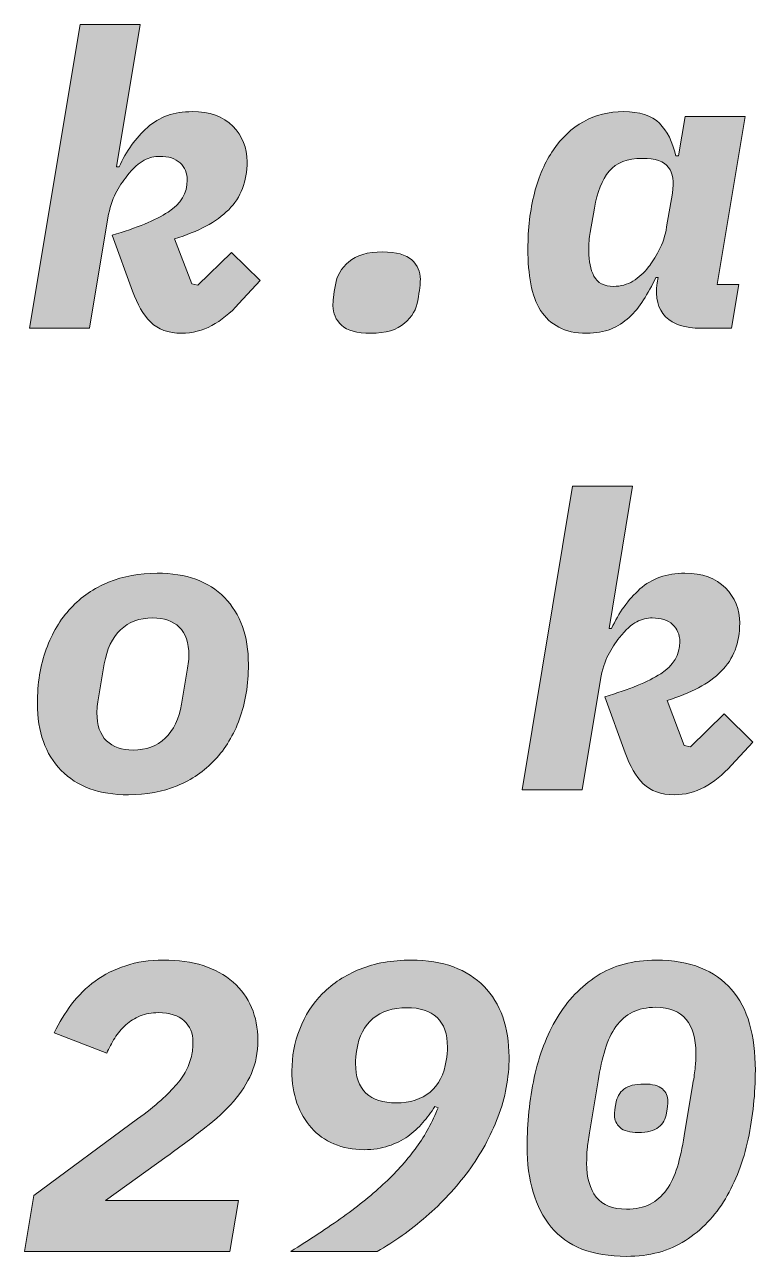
# Model space of a CAD drawing. Header units: millimetres. Extents: x 321 to 468, y -292 to -120.
# Drawn here: x 336.01 to 341.03, y -128.44 to -119.97 of the extents above; entities that cross this region are included whole.
import ezdxf

# ---------------------------------------------------------------- set-up
doc = ezdxf.new("R2010")
doc.units = ezdxf.units.MM
doc.header["$MEASUREMENT"] = 0
doc.layers.add('Layer 1', color=7, linetype='Continuous', lineweight=0)

msp = doc.modelspace()

# ---------------------------------------------------------------- hatches: boundary and pattern name
at = {"layer": 'Layer 1'}
h = msp.add_hatch(color=1, dxfattribs=at)
h.dxf.hatch_style = 2
edge = h.paths.add_edge_path()
edge.add_spline(control_points=[(336.3889, -119.9726), (336.3889, -119.9726), (336.801, -119.9726), (336.801, -119.9726), (336.801, -119.9726), (336.6401, -120.9518), (336.6401, -120.9518), (336.6401, -120.9518), (336.657, -120.9518), (336.657, -120.9518), (336.7059, -120.8428), (336.771, -120.752), (336.852, -120.6795), (336.9326, -120.6072), (337.0352, -120.5708), (337.1596, -120.5708), (337.2799, -120.5708), (337.3729, -120.6042), (337.439, -120.6711), (337.5048, -120.7379), (337.5375, -120.8192), (337.5375, -120.9152), (337.5375, -121.0507), (337.4952, -121.1608), (337.4108, -121.2454), (337.326, -121.3301), (337.202, -121.3968), (337.038, -121.4457), (337.038, -121.4457), (337.1565, -121.7563), (337.1565, -121.7563), (337.1565, -121.7563), (337.1989, -121.7647), (337.1989, -121.7647), (337.1989, -121.7647), (337.4304, -121.5389), (337.4304, -121.5389), (337.4304, -121.5389), (337.6282, -121.7335), (337.6282, -121.7335), (337.6282, -121.7335), (337.4814, -121.8917), (337.4814, -121.8917), (337.4211, -121.9575), (337.3587, -122.0079), (337.295, -122.0427), (337.2309, -122.0774), (337.1613, -122.0949), (337.0862, -122.0949), (336.996, -122.0949), (336.9254, -122.0694), (336.8744, -122.0186), (336.8237, -121.9678), (336.7824, -121.8974), (336.7503, -121.8069), (336.7503, -121.8069), (336.6091, -121.4204), (336.6091, -121.4204), (336.7786, -121.3715), (336.9067, -121.3187), (336.9943, -121.2622), (337.0818, -121.2059), (337.1255, -121.1325), (337.1255, -121.0421), (337.1255, -120.9932), (337.109, -120.9537), (337.0762, -120.9236), (337.0432, -120.8936), (336.9967, -120.8785), (336.9364, -120.8785), (336.9009, -120.8785), (336.8651, -120.8874), (336.8292, -120.9053), (336.7934, -120.9233), (336.7541, -120.9594), (336.7107, -121.014), (336.6825, -121.0497), (336.6566, -121.0896), (336.6332, -121.1339), (336.6094, -121.1782), (336.5922, -121.234), (336.5808, -121.3019), (336.5808, -121.3019), (336.4541, -122.061), (336.4541, -122.061), (336.4541, -122.061), (336.042, -122.061), (336.042, -122.061), (336.042, -122.061), (336.3889, -119.9726), (336.3889, -119.9726)], knot_values=[0, 0, 0, 0, 1, 1, 1, 2, 2, 2, 3, 3, 3, 4, 4, 4, 5, 5, 5, 6, 6, 6, 7, 7, 7, 8, 8, 8, 9, 9, 9, 10, 10, 10, 11, 11, 11, 12, 12, 12, 13, 13, 13, 14, 14, 14, 15, 15, 15, 16, 16, 16, 17, 17, 17, 18, 18, 18, 19, 19, 19, 20, 20, 20, 21, 21, 21, 22, 22, 22, 23, 23, 23, 24, 24, 24, 25, 25, 25, 26, 26, 26, 27, 27, 27, 28, 28, 28, 29, 29, 29, 30, 30, 30, 30], degree=3, periodic=0)
h = msp.add_hatch(color=1, dxfattribs=at)
h.dxf.hatch_style = 2
edge = h.paths.add_edge_path()
edge.add_spline(control_points=[(340.0576, -121.7732), (340.1066, -121.7732), (340.151, -121.7609), (340.1903, -121.7366), (340.2299, -121.7124), (340.2657, -121.6796), (340.2978, -121.6386), (340.3184, -121.6123), (340.3419, -121.5749), (340.3684, -121.5263), (340.3946, -121.4777), (340.4125, -121.4235), (340.4218, -121.3637), (340.4218, -121.3637), (340.4614, -121.131), (340.4614, -121.131), (340.4745, -121.0543), (340.4655, -120.9954), (340.4345, -120.9543), (340.4035, -120.9133), (340.3439, -120.8926), (340.2554, -120.8926), (340.1517, -120.8926), (340.0755, -120.922), (340.0266, -120.981), (339.9777, -121.0399), (339.9439, -121.1244), (339.925, -121.2347), (339.925, -121.2347), (339.8967, -121.403), (339.8967, -121.403), (339.893, -121.4199), (339.8902, -121.439), (339.8885, -121.4605), (339.8864, -121.482), (339.8857, -121.5058), (339.8857, -121.532), (339.8857, -121.5992), (339.8978, -121.6562), (339.9222, -121.703), (339.9467, -121.7497), (339.9918, -121.7732), (340.0576, -121.7732)], knot_values=[0, 0, 0, 0, 1, 1, 1, 2, 2, 2, 3, 3, 3, 4, 4, 4, 5, 5, 5, 6, 6, 6, 7, 7, 7, 8, 8, 8, 9, 9, 9, 10, 10, 10, 11, 11, 11, 12, 12, 12, 13, 13, 13, 14, 14, 14, 14], degree=3, periodic=0)
edge = h.paths.add_edge_path()
edge.add_spline(control_points=[(339.8716, -122.0949), (339.7944, -122.0949), (339.7303, -122.0811), (339.6797, -122.0539), (339.6287, -122.0267), (339.5874, -121.9881), (339.5553, -121.9382), (339.5233, -121.8884), (339.5009, -121.8278), (339.4878, -121.7563), (339.4744, -121.6848), (339.4678, -121.6047), (339.4678, -121.5163), (339.4678, -121.3752), (339.483, -121.2467), (339.513, -121.131), (339.5433, -121.0154), (339.5863, -120.9162), (339.6428, -120.8333), (339.6993, -120.7505), (339.7686, -120.6861), (339.8502, -120.6401), (339.9322, -120.5939), (340.0239, -120.5708), (340.1255, -120.5708), (340.2364, -120.5708), (340.3188, -120.5977), (340.3725, -120.6511), (340.4259, -120.7047), (340.4631, -120.7792), (340.4838, -120.875), (340.4838, -120.875), (340.5038, -120.875), (340.5038, -120.875), (340.5038, -120.875), (340.5489, -120.6048), (340.5489, -120.6048), (340.5489, -120.6048), (340.9609, -120.6048), (340.9609, -120.6048), (340.9609, -120.6048), (340.769, -121.759), (340.769, -121.759), (340.769, -121.759), (340.9186, -121.759), (340.9186, -121.759), (340.9186, -121.759), (340.8679, -122.061), (340.8679, -122.061), (340.8679, -122.061), (340.656, -122.061), (340.656, -122.061), (340.5489, -122.061), (340.4683, -122.0345), (340.4149, -121.9814), (340.3611, -121.9284), (340.3419, -121.8507), (340.357, -121.7484), (340.357, -121.7484), (340.3625, -121.7115), (340.3625, -121.7115), (340.3625, -121.7115), (340.3484, -121.7115), (340.3484, -121.7115), (340.3201, -121.7682), (340.2916, -121.8198), (340.2623, -121.8662), (340.2333, -121.9127), (340.2003, -121.9528), (340.1637, -121.9869), (340.1269, -122.021), (340.0852, -122.0476), (340.038, -122.0665), (339.9911, -122.0855), (339.9353, -122.0949), (339.8716, -122.0949)], knot_values=[0, 0, 0, 0, 1, 1, 1, 2, 2, 2, 3, 3, 3, 4, 4, 4, 5, 5, 5, 6, 6, 6, 7, 7, 7, 8, 8, 8, 9, 9, 9, 10, 10, 10, 11, 11, 11, 12, 12, 12, 13, 13, 13, 14, 14, 14, 15, 15, 15, 16, 16, 16, 17, 17, 17, 18, 18, 18, 19, 19, 19, 20, 20, 20, 21, 21, 21, 22, 22, 22, 23, 23, 23, 24, 24, 24, 25, 25, 25, 25], degree=3, periodic=0)
h = msp.add_hatch(color=1, dxfattribs=at)
h.dxf.hatch_style = 2
edge = h.paths.add_edge_path()
edge.add_spline(control_points=[(338.3871, -122.0949), (338.2931, -122.0949), (338.2262, -122.0765), (338.1866, -122.0398), (338.1473, -122.0031), (338.1273, -121.9585), (338.1273, -121.9058), (338.1273, -121.8775), (338.1332, -121.8297), (338.1442, -121.7618), (338.1539, -121.7017), (338.1842, -121.649), (338.2362, -121.6038), (338.2879, -121.5587), (338.3654, -121.5361), (338.4691, -121.5361), (338.5631, -121.5361), (338.6296, -121.5544), (338.6693, -121.5911), (338.7089, -121.6278), (338.7285, -121.6726), (338.7285, -121.7251), (338.7285, -121.7533), (338.723, -121.8014), (338.7116, -121.8691), (338.7023, -121.9294), (338.6717, -121.9819), (338.62, -122.0271), (338.5683, -122.0724), (338.4905, -122.0949), (338.3871, -122.0949)], knot_values=[0, 0, 0, 0, 1, 1, 1, 2, 2, 2, 3, 3, 3, 4, 4, 4, 5, 5, 5, 6, 6, 6, 7, 7, 7, 8, 8, 8, 9, 9, 9, 10, 10, 10, 10], degree=3, periodic=0)
h = msp.add_hatch(color=1, dxfattribs=at)
h.dxf.hatch_style = 2
edge = h.paths.add_edge_path()
edge.add_spline(control_points=[(339.7755, -123.1476), (339.7755, -123.1476), (340.1875, -123.1476), (340.1875, -123.1476), (340.1875, -123.1476), (340.0266, -124.1268), (340.0266, -124.1268), (340.0266, -124.1268), (340.0435, -124.1268), (340.0435, -124.1268), (340.0924, -124.0178), (340.1575, -123.927), (340.2385, -123.8545), (340.3191, -123.7822), (340.4218, -123.7458), (340.5461, -123.7458), (340.6664, -123.7458), (340.7594, -123.7792), (340.8255, -123.8461), (340.8913, -123.9129), (340.9241, -123.9942), (340.9241, -124.0902), (340.9241, -124.2257), (340.8817, -124.3358), (340.7973, -124.4204), (340.7125, -124.5051), (340.5885, -124.5718), (340.4245, -124.6207), (340.4245, -124.6207), (340.543, -124.9313), (340.543, -124.9313), (340.543, -124.9313), (340.5854, -124.9397), (340.5854, -124.9397), (340.5854, -124.9397), (340.8169, -124.7139), (340.8169, -124.7139), (340.8169, -124.7139), (341.0147, -124.9085), (341.0147, -124.9085), (341.0147, -124.9085), (340.8679, -125.0667), (340.8679, -125.0667), (340.8076, -125.1325), (340.7453, -125.1829), (340.6815, -125.2177), (340.6175, -125.2524), (340.5479, -125.2699), (340.4728, -125.2699), (340.3825, -125.2699), (340.3119, -125.2444), (340.2609, -125.1936), (340.2102, -125.1428), (340.1689, -125.0724), (340.1369, -124.9819), (340.1369, -124.9819), (339.9956, -124.5954), (339.9956, -124.5954), (340.1651, -124.5465), (340.2933, -124.4937), (340.3808, -124.4372), (340.4683, -124.3809), (340.512, -124.3075), (340.512, -124.2171), (340.512, -124.1682), (340.4955, -124.1287), (340.4628, -124.0986), (340.4297, -124.0686), (340.3832, -124.0535), (340.3229, -124.0535), (340.2874, -124.0535), (340.2516, -124.0624), (340.2158, -124.0803), (340.1799, -124.0983), (340.1407, -124.1344), (340.0972, -124.189), (340.069, -124.2247), (340.0432, -124.2646), (340.0197, -124.3089), (339.996, -124.3532), (339.9787, -124.409), (339.9674, -124.4769), (339.9674, -124.4769), (339.8406, -125.236), (339.8406, -125.236), (339.8406, -125.236), (339.4286, -125.236), (339.4286, -125.236), (339.4286, -125.236), (339.7755, -123.1476), (339.7755, -123.1476)], knot_values=[0, 0, 0, 0, 1, 1, 1, 2, 2, 2, 3, 3, 3, 4, 4, 4, 5, 5, 5, 6, 6, 6, 7, 7, 7, 8, 8, 8, 9, 9, 9, 10, 10, 10, 11, 11, 11, 12, 12, 12, 13, 13, 13, 14, 14, 14, 15, 15, 15, 16, 16, 16, 17, 17, 17, 18, 18, 18, 19, 19, 19, 20, 20, 20, 21, 21, 21, 22, 22, 22, 23, 23, 23, 24, 24, 24, 25, 25, 25, 26, 26, 26, 27, 27, 27, 28, 28, 28, 29, 29, 29, 30, 30, 30, 30], degree=3, periodic=0)
h = msp.add_hatch(color=1, dxfattribs=at)
h.dxf.hatch_style = 2
edge = h.paths.add_edge_path()
edge.add_spline(control_points=[(336.7531, -124.9623), (336.8434, -124.9623), (336.9171, -124.9351), (336.9746, -124.8805), (337.0321, -124.8259), (337.069, -124.7478), (337.0862, -124.6462), (337.0862, -124.6462), (337.1228, -124.4261), (337.1228, -124.4261), (337.1265, -124.409), (337.13, -124.3899), (337.1327, -124.3682), (337.1355, -124.3465), (337.1369, -124.3272), (337.1369, -124.3103), (337.1369, -124.2238), (337.1148, -124.1594), (337.0707, -124.117), (337.0263, -124.0747), (336.9657, -124.0535), (336.8885, -124.0535), (336.7982, -124.0535), (336.7245, -124.0809), (336.667, -124.1353), (336.6094, -124.1899), (336.5726, -124.2679), (336.5557, -124.3696), (336.5557, -124.3696), (336.5188, -124.5897), (336.5188, -124.5897), (336.515, -124.6066), (336.5119, -124.6259), (336.5088, -124.6476), (336.5061, -124.6693), (336.5047, -124.6886), (336.5047, -124.7054), (336.5047, -124.7919), (336.5268, -124.8563), (336.5712, -124.8987), (336.6153, -124.9411), (336.6759, -124.9623), (336.7531, -124.9623)], knot_values=[0, 0, 0, 0, 1, 1, 1, 2, 2, 2, 3, 3, 3, 4, 4, 4, 5, 5, 5, 6, 6, 6, 7, 7, 7, 8, 8, 8, 9, 9, 9, 10, 10, 10, 11, 11, 11, 12, 12, 12, 13, 13, 13, 14, 14, 14, 14], degree=3, periodic=0)
edge = h.paths.add_edge_path()
edge.add_spline(control_points=[(336.7221, -125.2699), (336.5226, -125.2699), (336.3683, -125.2139), (336.2591, -125.102), (336.1502, -124.99), (336.0954, -124.8371), (336.0954, -124.6433), (336.0954, -124.5041), (336.1158, -124.379), (336.1561, -124.2679), (336.1967, -124.157), (336.2532, -124.0629), (336.3256, -123.9858), (336.3979, -123.9086), (336.4844, -123.8493), (336.5853, -123.808), (336.6859, -123.7667), (336.7972, -123.7458), (336.9195, -123.7458), (337.119, -123.7458), (337.2733, -123.8018), (337.3825, -123.9138), (337.4914, -124.0257), (337.5462, -124.1787), (337.5462, -124.3723), (337.5462, -124.5117), (337.5258, -124.6367), (337.4855, -124.7478), (337.4449, -124.8588), (337.3884, -124.9528), (337.316, -125.03), (337.2437, -125.1071), (337.1572, -125.1664), (337.0566, -125.2077), (336.9557, -125.2491), (336.8444, -125.2699), (336.7221, -125.2699)], knot_values=[0, 0, 0, 0, 1, 1, 1, 2, 2, 2, 3, 3, 3, 4, 4, 4, 5, 5, 5, 6, 6, 6, 7, 7, 7, 8, 8, 8, 9, 9, 9, 10, 10, 10, 11, 11, 11, 12, 12, 12, 12], degree=3, periodic=0)
h = msp.add_hatch(color=1, dxfattribs=at)
h.dxf.hatch_style = 2
edge = h.paths.add_edge_path()
edge.add_spline(control_points=[(337.419, -128.411), (337.419, -128.411), (336.0079, -128.411), (336.0079, -128.411), (336.0079, -128.411), (336.0703, -128.0272), (336.0703, -128.0272), (336.0703, -128.0272), (336.7841, -127.4994), (336.7841, -127.4994), (336.8461, -127.4543), (336.8995, -127.4119), (336.9436, -127.3725), (336.9877, -127.3329), (337.0249, -127.2953), (337.0552, -127.2595), (337.0852, -127.2238), (337.1086, -127.188), (337.1255, -127.1523), (337.1424, -127.1165), (337.1538, -127.0798), (337.1596, -127.0423), (337.1613, -127.0328), (337.1627, -127.0221), (337.1638, -127.0097), (337.1648, -126.9975), (337.1651, -126.9839), (337.1651, -126.9689), (337.1651, -126.9105), (337.1448, -126.8626), (337.1045, -126.8249), (337.0638, -126.7873), (337.0053, -126.7685), (336.9281, -126.7685), (336.8809, -126.7685), (336.8392, -126.776), (336.8024, -126.7911), (336.7658, -126.8061), (336.7328, -126.8268), (336.7038, -126.8531), (336.6745, -126.8795), (336.6491, -126.9096), (336.6273, -126.9434), (336.606, -126.9773), (336.5874, -127.0121), (336.5726, -127.0479), (336.5726, -127.0479), (336.2112, -126.9067), (336.2112, -126.9067), (336.2449, -126.8371), (336.2849, -126.7718), (336.3311, -126.7107), (336.3772, -126.6495), (336.4313, -126.5963), (336.4933, -126.5512), (336.5557, -126.506), (336.6253, -126.4707), (336.7025, -126.4454), (336.7793, -126.4199), (336.8661, -126.4072), (336.9619, -126.4072), (337.1669, -126.4072), (337.3264, -126.4576), (337.4404, -126.5582), (337.5541, -126.6588), (337.6109, -126.792), (337.6109, -126.9575), (337.6109, -127.0423), (337.5965, -127.1184), (337.5672, -127.1861), (337.5382, -127.254), (337.4969, -127.3184), (337.4431, -127.3795), (337.3894, -127.4407), (337.3239, -127.5013), (337.2471, -127.5614), (337.17, -127.6217), (337.0831, -127.6867), (336.9874, -127.7563), (336.9874, -127.7563), (336.564, -128.061), (336.564, -128.061), (336.564, -128.061), (337.4783, -128.061), (337.4783, -128.061), (337.4783, -128.061), (337.419, -128.411), (337.419, -128.411)], knot_values=[0, 0, 0, 0, 1, 1, 1, 2, 2, 2, 3, 3, 3, 4, 4, 4, 5, 5, 5, 6, 6, 6, 7, 7, 7, 8, 8, 8, 9, 9, 9, 10, 10, 10, 11, 11, 11, 12, 12, 12, 13, 13, 13, 14, 14, 14, 15, 15, 15, 16, 16, 16, 17, 17, 17, 18, 18, 18, 19, 19, 19, 20, 20, 20, 21, 21, 21, 22, 22, 22, 23, 23, 23, 24, 24, 24, 25, 25, 25, 26, 26, 26, 27, 27, 27, 28, 28, 28, 29, 29, 29, 29], degree=3, periodic=0)
h = msp.add_hatch(color=1, dxfattribs=at)
h.dxf.hatch_style = 2
edge = h.paths.add_edge_path()
edge.add_spline(control_points=[(338.5621, -127.3894), (338.6579, -127.3894), (338.7357, -127.3644), (338.795, -127.3146), (338.8543, -127.2648), (338.8915, -127.1928), (338.9063, -127.0986), (338.9121, -127.0648), (338.9149, -127.0338), (338.9149, -127.0056), (338.9149, -126.9151), (338.8908, -126.8474), (338.8429, -126.8023), (338.795, -126.7572), (338.7258, -126.7346), (338.6355, -126.7346), (338.5394, -126.7346), (338.4619, -126.7596), (338.4026, -126.8094), (338.3434, -126.8593), (338.3061, -126.9312), (338.291, -127.0252), (338.2855, -127.0591), (338.2827, -127.0901), (338.2827, -127.1184), (338.2827, -127.2087), (338.3065, -127.2765), (338.3547, -127.3217), (338.4026, -127.3668), (338.4719, -127.3894), (338.5621, -127.3894)], knot_values=[0, 0, 0, 0, 1, 1, 1, 2, 2, 2, 3, 3, 3, 4, 4, 4, 5, 5, 5, 6, 6, 6, 7, 7, 7, 8, 8, 8, 9, 9, 9, 10, 10, 10, 10], degree=3, periodic=0)
edge = h.paths.add_edge_path()
edge.add_spline(control_points=[(339.3383, -127.0733), (339.3383, -127.2162), (339.3128, -127.354), (339.2618, -127.4867), (339.2112, -127.6193), (339.1433, -127.7432), (339.0589, -127.8579), (338.9741, -127.9726), (338.8773, -128.077), (338.7681, -128.171), (338.6589, -128.2653), (338.547, -128.3452), (338.4322, -128.411), (338.4322, -128.411), (337.8369, -128.411), (337.8369, -128.411), (337.9685, -128.33), (338.0888, -128.2506), (338.198, -128.1726), (338.3072, -128.0944), (338.4036, -128.0158), (338.4874, -127.9368), (338.5711, -127.8579), (338.6431, -127.7764), (338.703, -127.6927), (338.7633, -127.609), (338.8122, -127.5192), (338.8498, -127.4233), (338.8498, -127.4233), (338.8274, -127.4147), (338.8274, -127.4147), (338.8029, -127.4524), (338.7757, -127.4891), (338.7454, -127.5247), (338.7154, -127.5606), (338.681, -127.5921), (338.6424, -127.6193), (338.6038, -127.6467), (338.5597, -127.6687), (338.5097, -127.6856), (338.4601, -127.7027), (338.404, -127.7111), (338.342, -127.7111), (338.2648, -127.7111), (338.1956, -127.6979), (338.1346, -127.6715), (338.0733, -127.6453), (338.0216, -127.6086), (337.9792, -127.5614), (337.9368, -127.5146), (337.9041, -127.4576), (337.8803, -127.3907), (337.8569, -127.3241), (337.8452, -127.2502), (337.8452, -127.1692), (337.8452, -127.0695), (337.8631, -126.9735), (337.8989, -126.8814), (337.9344, -126.7892), (337.9871, -126.7077), (338.0567, -126.6373), (338.1263, -126.5667), (338.2121, -126.5107), (338.3137, -126.4693), (338.4154, -126.428), (338.5328, -126.4072), (338.6665, -126.4072), (338.7757, -126.4072), (338.8722, -126.4227), (338.9559, -126.4538), (339.0396, -126.4848), (339.1095, -126.5296), (339.166, -126.5878), (339.2225, -126.6462), (339.2653, -126.7162), (339.2945, -126.7982), (339.3235, -126.88), (339.3383, -126.9716), (339.3383, -127.0733)], knot_values=[0, 0, 0, 0, 1, 1, 1, 2, 2, 2, 3, 3, 3, 4, 4, 4, 5, 5, 5, 6, 6, 6, 7, 7, 7, 8, 8, 8, 9, 9, 9, 10, 10, 10, 11, 11, 11, 12, 12, 12, 13, 13, 13, 14, 14, 14, 15, 15, 15, 16, 16, 16, 17, 17, 17, 18, 18, 18, 19, 19, 19, 20, 20, 20, 21, 21, 21, 22, 22, 22, 23, 23, 23, 24, 24, 24, 25, 25, 25, 26, 26, 26, 26], degree=3, periodic=0)
h = msp.add_hatch(color=1, dxfattribs=at)
h.dxf.hatch_style = 2
edge = h.paths.add_edge_path()
edge.add_spline(control_points=[(340.2271, -127.5926), (340.1689, -127.5926), (340.1269, -127.5812), (340.1014, -127.5587), (340.0762, -127.5361), (340.0635, -127.5079), (340.0635, -127.4741), (340.0635, -127.4552), (340.0662, -127.4288), (340.0718, -127.395), (340.0793, -127.3518), (340.0983, -127.3184), (340.1283, -127.2948), (340.1586, -127.2714), (340.2044, -127.2595), (340.2667, -127.2595), (340.325, -127.2595), (340.3667, -127.2708), (340.3922, -127.2934), (340.4176, -127.316), (340.4304, -127.3442), (340.4304, -127.378), (340.4304, -127.3969), (340.4276, -127.4233), (340.4218, -127.457), (340.4142, -127.5005), (340.3956, -127.5337), (340.3653, -127.5573), (340.3353, -127.5809), (340.2891, -127.5926), (340.2271, -127.5926)], knot_values=[0, 0, 0, 0, 1, 1, 1, 2, 2, 2, 3, 3, 3, 4, 4, 4, 5, 5, 5, 6, 6, 6, 7, 7, 7, 8, 8, 8, 9, 9, 9, 10, 10, 10, 10], degree=3, periodic=0)
edge = h.paths.add_edge_path()
edge.add_spline(control_points=[(340.1451, -128.1202), (340.2092, -128.1202), (340.2633, -128.109), (340.3074, -128.0865), (340.3518, -128.0639), (340.3894, -128.031), (340.4204, -127.9876), (340.4514, -127.9444), (340.4766, -127.8916), (340.4952, -127.8296), (340.5141, -127.7675), (340.53, -127.696), (340.543, -127.6152), (340.543, -127.6152), (340.6023, -127.2567), (340.6023, -127.2567), (340.6099, -127.2135), (340.615, -127.1758), (340.6181, -127.1439), (340.6209, -127.1118), (340.6223, -127.0798), (340.6223, -127.0479), (340.6223, -126.9482), (340.6002, -126.8705), (340.5558, -126.8151), (340.5117, -126.7596), (340.4424, -126.7319), (340.3484, -126.7319), (340.2843, -126.7319), (340.2302, -126.7431), (340.1861, -126.7656), (340.142, -126.7882), (340.1045, -126.8211), (340.0731, -126.8645), (340.0421, -126.9077), (340.0173, -126.9604), (339.9984, -127.0224), (339.9798, -127.0846), (339.9636, -127.1561), (339.9505, -127.2369), (339.9505, -127.2369), (339.8912, -127.5954), (339.8912, -127.5954), (339.8837, -127.6386), (339.8785, -127.6763), (339.8757, -127.7082), (339.873, -127.7402), (339.8716, -127.7723), (339.8716, -127.8041), (339.8716, -127.904), (339.8936, -127.9816), (339.9377, -128.037), (339.9822, -128.0925), (340.0511, -128.1202), (340.1451, -128.1202)], knot_values=[0, 0, 0, 0, 1, 1, 1, 2, 2, 2, 3, 3, 3, 4, 4, 4, 5, 5, 5, 6, 6, 6, 7, 7, 7, 8, 8, 8, 9, 9, 9, 10, 10, 10, 11, 11, 11, 12, 12, 12, 13, 13, 13, 14, 14, 14, 15, 15, 15, 16, 16, 16, 17, 17, 17, 18, 18, 18, 18], degree=3, periodic=0)
edge = h.paths.add_edge_path()
edge.add_spline(control_points=[(340.1451, -128.4449), (339.9102, -128.4449), (339.7376, -128.3776), (339.6273, -128.243), (339.5174, -128.1085), (339.4623, -127.9237), (339.4623, -127.6886), (339.4623, -127.5266), (339.4789, -127.3687), (339.5116, -127.2143), (339.5447, -127.0602), (339.5967, -126.9232), (339.6683, -126.8037), (339.7396, -126.6843), (339.8316, -126.5884), (339.9436, -126.5158), (340.0556, -126.4435), (340.1903, -126.4072), (340.3484, -126.4072), (340.4669, -126.4072), (340.5689, -126.4246), (340.6547, -126.4593), (340.7401, -126.4943), (340.8114, -126.5441), (340.8679, -126.609), (340.9241, -126.674), (340.9654, -126.7529), (340.9919, -126.8461), (341.0181, -126.9392), (341.0316, -127.045), (341.0316, -127.1635), (341.0316, -127.3254), (341.015, -127.4834), (340.982, -127.6377), (340.9492, -127.7921), (340.8969, -127.9289), (340.8255, -128.0484), (340.7539, -128.1678), (340.6622, -128.2637), (340.5503, -128.3362), (340.4383, -128.4086), (340.3033, -128.4449), (340.1451, -128.4449)], knot_values=[0, 0, 0, 0, 1, 1, 1, 2, 2, 2, 3, 3, 3, 4, 4, 4, 5, 5, 5, 6, 6, 6, 7, 7, 7, 8, 8, 8, 9, 9, 9, 10, 10, 10, 11, 11, 11, 12, 12, 12, 13, 13, 13, 14, 14, 14, 14], degree=3, periodic=0)

# ---------------------------------------------------------------- linework, layer by layer
for points, knots in [([(336.3889, -119.9726), (336.3889, -119.9726), (336.801, -119.9726), (336.801, -119.9726), (336.801, -119.9726), (336.6401, -120.9518), (336.6401, -120.9518), (336.6401, -120.9518), (336.657, -120.9518), (336.657, -120.9518), (336.7059, -120.8428), (336.771, -120.752), (336.852, -120.6795), (336.9326, -120.6072), (337.0352, -120.5708), (337.1596, -120.5708), (337.2799, -120.5708), (337.3729, -120.6042), (337.439, -120.6711), (337.5048, -120.7379), (337.5375, -120.8192), (337.5375, -120.9152), (337.5375, -121.0507), (337.4952, -121.1608), (337.4108, -121.2454), (337.326, -121.3301), (337.202, -121.3968), (337.038, -121.4457), (337.038, -121.4457), (337.1565, -121.7563), (337.1565, -121.7563), (337.1565, -121.7563), (337.1989, -121.7647), (337.1989, -121.7647), (337.1989, -121.7647), (337.4304, -121.5389), (337.4304, -121.5389), (337.4304, -121.5389), (337.6282, -121.7335), (337.6282, -121.7335), (337.6282, -121.7335), (337.4814, -121.8917), (337.4814, -121.8917), (337.4211, -121.9575), (337.3587, -122.0079), (337.295, -122.0427), (337.2309, -122.0774), (337.1613, -122.0949), (337.0862, -122.0949), (336.996, -122.0949), (336.9254, -122.0694), (336.8744, -122.0186), (336.8237, -121.9678), (336.7824, -121.8974), (336.7503, -121.8069), (336.7503, -121.8069), (336.6091, -121.4204), (336.6091, -121.4204), (336.7786, -121.3715), (336.9067, -121.3187), (336.9943, -121.2622), (337.0818, -121.2059), (337.1255, -121.1325), (337.1255, -121.0421), (337.1255, -120.9932), (337.109, -120.9537), (337.0762, -120.9236), (337.0432, -120.8936), (336.9967, -120.8785), (336.9364, -120.8785), (336.9009, -120.8785), (336.8651, -120.8874), (336.8292, -120.9053), (336.7934, -120.9233), (336.7541, -120.9594), (336.7107, -121.014), (336.6825, -121.0497), (336.6566, -121.0896), (336.6332, -121.1339), (336.6094, -121.1782), (336.5922, -121.234), (336.5808, -121.3019), (336.5808, -121.3019), (336.4541, -122.061), (336.4541, -122.061), (336.4541, -122.061), (336.042, -122.061), (336.042, -122.061), (336.042, -122.061), (336.3889, -119.9726), (336.3889, -119.9726)], [0, 0, 0, 0, 1, 1, 1, 2, 2, 2, 3, 3, 3, 4, 4, 4, 5, 5, 5, 6, 6, 6, 7, 7, 7, 8, 8, 8, 9, 9, 9, 10, 10, 10, 11, 11, 11, 12, 12, 12, 13, 13, 13, 14, 14, 14, 15, 15, 15, 16, 16, 16, 17, 17, 17, 18, 18, 18, 19, 19, 19, 20, 20, 20, 21, 21, 21, 22, 22, 22, 23, 23, 23, 24, 24, 24, 25, 25, 25, 26, 26, 26, 27, 27, 27, 28, 28, 28, 29, 29, 29, 30, 30, 30, 30]), ([(339.8716, -122.0949), (339.7944, -122.0949), (339.7303, -122.0811), (339.6797, -122.0539), (339.6287, -122.0267), (339.5874, -121.9881), (339.5553, -121.9382), (339.5233, -121.8884), (339.5009, -121.8278), (339.4878, -121.7563), (339.4744, -121.6848), (339.4678, -121.6047), (339.4678, -121.5163), (339.4678, -121.3752), (339.483, -121.2467), (339.513, -121.131), (339.5433, -121.0154), (339.5863, -120.9162), (339.6428, -120.8333), (339.6993, -120.7505), (339.7686, -120.6861), (339.8502, -120.6401), (339.9322, -120.5939), (340.0239, -120.5708), (340.1255, -120.5708), (340.2364, -120.5708), (340.3188, -120.5977), (340.3725, -120.6511), (340.4259, -120.7047), (340.4631, -120.7792), (340.4838, -120.875), (340.4838, -120.875), (340.5038, -120.875), (340.5038, -120.875), (340.5038, -120.875), (340.5489, -120.6048), (340.5489, -120.6048), (340.5489, -120.6048), (340.9609, -120.6048), (340.9609, -120.6048), (340.9609, -120.6048), (340.769, -121.759), (340.769, -121.759), (340.769, -121.759), (340.9186, -121.759), (340.9186, -121.759), (340.9186, -121.759), (340.8679, -122.061), (340.8679, -122.061), (340.8679, -122.061), (340.656, -122.061), (340.656, -122.061), (340.5489, -122.061), (340.4683, -122.0345), (340.4149, -121.9814), (340.3611, -121.9284), (340.3419, -121.8507), (340.357, -121.7484), (340.357, -121.7484), (340.3625, -121.7115), (340.3625, -121.7115), (340.3625, -121.7115), (340.3484, -121.7115), (340.3484, -121.7115), (340.3201, -121.7682), (340.2916, -121.8198), (340.2623, -121.8662), (340.2333, -121.9127), (340.2003, -121.9528), (340.1637, -121.9869), (340.1269, -122.021), (340.0852, -122.0476), (340.038, -122.0665), (339.9911, -122.0855), (339.9353, -122.0949), (339.8716, -122.0949)], [0, 0, 0, 0, 1, 1, 1, 2, 2, 2, 3, 3, 3, 4, 4, 4, 5, 5, 5, 6, 6, 6, 7, 7, 7, 8, 8, 8, 9, 9, 9, 10, 10, 10, 11, 11, 11, 12, 12, 12, 13, 13, 13, 14, 14, 14, 15, 15, 15, 16, 16, 16, 17, 17, 17, 18, 18, 18, 19, 19, 19, 20, 20, 20, 21, 21, 21, 22, 22, 22, 23, 23, 23, 24, 24, 24, 25, 25, 25, 25]), ([(340.0576, -121.7732), (340.1066, -121.7732), (340.151, -121.7609), (340.1903, -121.7366), (340.2299, -121.7124), (340.2657, -121.6796), (340.2978, -121.6386), (340.3184, -121.6123), (340.3419, -121.5749), (340.3684, -121.5263), (340.3946, -121.4777), (340.4125, -121.4235), (340.4218, -121.3637), (340.4218, -121.3637), (340.4614, -121.131), (340.4614, -121.131), (340.4745, -121.0543), (340.4655, -120.9954), (340.4345, -120.9543), (340.4035, -120.9133), (340.3439, -120.8926), (340.2554, -120.8926), (340.1517, -120.8926), (340.0755, -120.922), (340.0266, -120.981), (339.9777, -121.0399), (339.9439, -121.1244), (339.925, -121.2347), (339.925, -121.2347), (339.8967, -121.403), (339.8967, -121.403), (339.893, -121.4199), (339.8902, -121.439), (339.8885, -121.4605), (339.8864, -121.482), (339.8857, -121.5058), (339.8857, -121.532), (339.8857, -121.5992), (339.8978, -121.6562), (339.9222, -121.703), (339.9467, -121.7497), (339.9918, -121.7732), (340.0576, -121.7732)], [0, 0, 0, 0, 1, 1, 1, 2, 2, 2, 3, 3, 3, 4, 4, 4, 5, 5, 5, 6, 6, 6, 7, 7, 7, 8, 8, 8, 9, 9, 9, 10, 10, 10, 11, 11, 11, 12, 12, 12, 13, 13, 13, 14, 14, 14, 14]), ([(338.3871, -122.0949), (338.2931, -122.0949), (338.2262, -122.0765), (338.1866, -122.0398), (338.1473, -122.0031), (338.1273, -121.9585), (338.1273, -121.9058), (338.1273, -121.8775), (338.1332, -121.8297), (338.1442, -121.7618), (338.1539, -121.7017), (338.1842, -121.649), (338.2362, -121.6038), (338.2879, -121.5587), (338.3654, -121.5361), (338.4691, -121.5361), (338.5631, -121.5361), (338.6296, -121.5544), (338.6693, -121.5911), (338.7089, -121.6278), (338.7285, -121.6726), (338.7285, -121.7251), (338.7285, -121.7533), (338.723, -121.8014), (338.7116, -121.8691), (338.7023, -121.9294), (338.6717, -121.9819), (338.62, -122.0271), (338.5683, -122.0724), (338.4905, -122.0949), (338.3871, -122.0949)], [0, 0, 0, 0, 1, 1, 1, 2, 2, 2, 3, 3, 3, 4, 4, 4, 5, 5, 5, 6, 6, 6, 7, 7, 7, 8, 8, 8, 9, 9, 9, 10, 10, 10, 10]), ([(339.7755, -123.1476), (339.7755, -123.1476), (340.1875, -123.1476), (340.1875, -123.1476), (340.1875, -123.1476), (340.0266, -124.1268), (340.0266, -124.1268), (340.0266, -124.1268), (340.0435, -124.1268), (340.0435, -124.1268), (340.0924, -124.0178), (340.1575, -123.927), (340.2385, -123.8545), (340.3191, -123.7822), (340.4218, -123.7458), (340.5461, -123.7458), (340.6664, -123.7458), (340.7594, -123.7792), (340.8255, -123.8461), (340.8913, -123.9129), (340.9241, -123.9942), (340.9241, -124.0902), (340.9241, -124.2257), (340.8817, -124.3358), (340.7973, -124.4204), (340.7125, -124.5051), (340.5885, -124.5718), (340.4245, -124.6207), (340.4245, -124.6207), (340.543, -124.9313), (340.543, -124.9313), (340.543, -124.9313), (340.5854, -124.9397), (340.5854, -124.9397), (340.5854, -124.9397), (340.8169, -124.7139), (340.8169, -124.7139), (340.8169, -124.7139), (341.0147, -124.9085), (341.0147, -124.9085), (341.0147, -124.9085), (340.8679, -125.0667), (340.8679, -125.0667), (340.8076, -125.1325), (340.7453, -125.1829), (340.6815, -125.2177), (340.6175, -125.2524), (340.5479, -125.2699), (340.4728, -125.2699), (340.3825, -125.2699), (340.3119, -125.2444), (340.2609, -125.1936), (340.2102, -125.1428), (340.1689, -125.0724), (340.1369, -124.9819), (340.1369, -124.9819), (339.9956, -124.5954), (339.9956, -124.5954), (340.1651, -124.5465), (340.2933, -124.4937), (340.3808, -124.4372), (340.4683, -124.3809), (340.512, -124.3075), (340.512, -124.2171), (340.512, -124.1682), (340.4955, -124.1287), (340.4628, -124.0986), (340.4297, -124.0686), (340.3832, -124.0535), (340.3229, -124.0535), (340.2874, -124.0535), (340.2516, -124.0624), (340.2158, -124.0803), (340.1799, -124.0983), (340.1407, -124.1344), (340.0972, -124.189), (340.069, -124.2247), (340.0432, -124.2646), (340.0197, -124.3089), (339.996, -124.3532), (339.9787, -124.409), (339.9674, -124.4769), (339.9674, -124.4769), (339.8406, -125.236), (339.8406, -125.236), (339.8406, -125.236), (339.4286, -125.236), (339.4286, -125.236), (339.4286, -125.236), (339.7755, -123.1476), (339.7755, -123.1476)], [0, 0, 0, 0, 1, 1, 1, 2, 2, 2, 3, 3, 3, 4, 4, 4, 5, 5, 5, 6, 6, 6, 7, 7, 7, 8, 8, 8, 9, 9, 9, 10, 10, 10, 11, 11, 11, 12, 12, 12, 13, 13, 13, 14, 14, 14, 15, 15, 15, 16, 16, 16, 17, 17, 17, 18, 18, 18, 19, 19, 19, 20, 20, 20, 21, 21, 21, 22, 22, 22, 23, 23, 23, 24, 24, 24, 25, 25, 25, 26, 26, 26, 27, 27, 27, 28, 28, 28, 29, 29, 29, 30, 30, 30, 30]), ([(336.7221, -125.2699), (336.5226, -125.2699), (336.3683, -125.2139), (336.2591, -125.102), (336.1502, -124.99), (336.0954, -124.8371), (336.0954, -124.6433), (336.0954, -124.5041), (336.1158, -124.379), (336.1561, -124.2679), (336.1967, -124.157), (336.2532, -124.0629), (336.3256, -123.9858), (336.3979, -123.9086), (336.4844, -123.8493), (336.5853, -123.808), (336.6859, -123.7667), (336.7972, -123.7458), (336.9195, -123.7458), (337.119, -123.7458), (337.2733, -123.8018), (337.3825, -123.9138), (337.4914, -124.0257), (337.5462, -124.1787), (337.5462, -124.3723), (337.5462, -124.5117), (337.5258, -124.6367), (337.4855, -124.7478), (337.4449, -124.8588), (337.3884, -124.9528), (337.316, -125.03), (337.2437, -125.1071), (337.1572, -125.1664), (337.0566, -125.2077), (336.9557, -125.2491), (336.8444, -125.2699), (336.7221, -125.2699)], [0, 0, 0, 0, 1, 1, 1, 2, 2, 2, 3, 3, 3, 4, 4, 4, 5, 5, 5, 6, 6, 6, 7, 7, 7, 8, 8, 8, 9, 9, 9, 10, 10, 10, 11, 11, 11, 12, 12, 12, 12]), ([(336.7531, -124.9623), (336.8434, -124.9623), (336.9171, -124.9351), (336.9746, -124.8805), (337.0321, -124.8259), (337.069, -124.7478), (337.0862, -124.6462), (337.0862, -124.6462), (337.1228, -124.4261), (337.1228, -124.4261), (337.1265, -124.409), (337.13, -124.3899), (337.1327, -124.3682), (337.1355, -124.3465), (337.1369, -124.3272), (337.1369, -124.3103), (337.1369, -124.2238), (337.1148, -124.1594), (337.0707, -124.117), (337.0263, -124.0747), (336.9657, -124.0535), (336.8885, -124.0535), (336.7982, -124.0535), (336.7245, -124.0809), (336.667, -124.1353), (336.6094, -124.1899), (336.5726, -124.2679), (336.5557, -124.3696), (336.5557, -124.3696), (336.5188, -124.5897), (336.5188, -124.5897), (336.515, -124.6066), (336.5119, -124.6259), (336.5088, -124.6476), (336.5061, -124.6693), (336.5047, -124.6886), (336.5047, -124.7054), (336.5047, -124.7919), (336.5268, -124.8563), (336.5712, -124.8987), (336.6153, -124.9411), (336.6759, -124.9623), (336.7531, -124.9623)], [0, 0, 0, 0, 1, 1, 1, 2, 2, 2, 3, 3, 3, 4, 4, 4, 5, 5, 5, 6, 6, 6, 7, 7, 7, 8, 8, 8, 9, 9, 9, 10, 10, 10, 11, 11, 11, 12, 12, 12, 13, 13, 13, 14, 14, 14, 14]), ([(337.419, -128.411), (337.419, -128.411), (336.0079, -128.411), (336.0079, -128.411), (336.0079, -128.411), (336.0703, -128.0272), (336.0703, -128.0272), (336.0703, -128.0272), (336.7841, -127.4994), (336.7841, -127.4994), (336.8461, -127.4543), (336.8995, -127.4119), (336.9436, -127.3725), (336.9877, -127.3329), (337.0249, -127.2953), (337.0552, -127.2595), (337.0852, -127.2238), (337.1086, -127.188), (337.1255, -127.1523), (337.1424, -127.1165), (337.1538, -127.0798), (337.1596, -127.0423), (337.1613, -127.0328), (337.1627, -127.0221), (337.1638, -127.0097), (337.1648, -126.9975), (337.1651, -126.9839), (337.1651, -126.9689), (337.1651, -126.9105), (337.1448, -126.8626), (337.1045, -126.8249), (337.0638, -126.7873), (337.0053, -126.7685), (336.9281, -126.7685), (336.8809, -126.7685), (336.8392, -126.776), (336.8024, -126.7911), (336.7658, -126.8061), (336.7328, -126.8268), (336.7038, -126.8531), (336.6745, -126.8795), (336.6491, -126.9096), (336.6273, -126.9434), (336.606, -126.9773), (336.5874, -127.0121), (336.5726, -127.0479), (336.5726, -127.0479), (336.2112, -126.9067), (336.2112, -126.9067), (336.2449, -126.8371), (336.2849, -126.7718), (336.3311, -126.7107), (336.3772, -126.6495), (336.4313, -126.5963), (336.4933, -126.5512), (336.5557, -126.506), (336.6253, -126.4707), (336.7025, -126.4454), (336.7793, -126.4199), (336.8661, -126.4072), (336.9619, -126.4072), (337.1669, -126.4072), (337.3264, -126.4576), (337.4404, -126.5582), (337.5541, -126.6588), (337.6109, -126.792), (337.6109, -126.9575), (337.6109, -127.0423), (337.5965, -127.1184), (337.5672, -127.1861), (337.5382, -127.254), (337.4969, -127.3184), (337.4431, -127.3795), (337.3894, -127.4407), (337.3239, -127.5013), (337.2471, -127.5614), (337.17, -127.6217), (337.0831, -127.6867), (336.9874, -127.7563), (336.9874, -127.7563), (336.564, -128.061), (336.564, -128.061), (336.564, -128.061), (337.4783, -128.061), (337.4783, -128.061), (337.4783, -128.061), (337.419, -128.411), (337.419, -128.411)], [0, 0, 0, 0, 1, 1, 1, 2, 2, 2, 3, 3, 3, 4, 4, 4, 5, 5, 5, 6, 6, 6, 7, 7, 7, 8, 8, 8, 9, 9, 9, 10, 10, 10, 11, 11, 11, 12, 12, 12, 13, 13, 13, 14, 14, 14, 15, 15, 15, 16, 16, 16, 17, 17, 17, 18, 18, 18, 19, 19, 19, 20, 20, 20, 21, 21, 21, 22, 22, 22, 23, 23, 23, 24, 24, 24, 25, 25, 25, 26, 26, 26, 27, 27, 27, 28, 28, 28, 29, 29, 29, 29]), ([(339.3383, -127.0733), (339.3383, -127.2162), (339.3128, -127.354), (339.2618, -127.4867), (339.2112, -127.6193), (339.1433, -127.7432), (339.0589, -127.8579), (338.9741, -127.9726), (338.8773, -128.077), (338.7681, -128.171), (338.6589, -128.2653), (338.547, -128.3452), (338.4322, -128.411), (338.4322, -128.411), (337.8369, -128.411), (337.8369, -128.411), (337.9685, -128.33), (338.0888, -128.2506), (338.198, -128.1726), (338.3072, -128.0944), (338.4036, -128.0158), (338.4874, -127.9368), (338.5711, -127.8579), (338.6431, -127.7764), (338.703, -127.6927), (338.7633, -127.609), (338.8122, -127.5192), (338.8498, -127.4233), (338.8498, -127.4233), (338.8274, -127.4147), (338.8274, -127.4147), (338.8029, -127.4524), (338.7757, -127.4891), (338.7454, -127.5247), (338.7154, -127.5606), (338.681, -127.5921), (338.6424, -127.6193), (338.6038, -127.6467), (338.5597, -127.6687), (338.5097, -127.6856), (338.4601, -127.7027), (338.404, -127.7111), (338.342, -127.7111), (338.2648, -127.7111), (338.1956, -127.6979), (338.1346, -127.6715), (338.0733, -127.6453), (338.0216, -127.6086), (337.9792, -127.5614), (337.9368, -127.5146), (337.9041, -127.4576), (337.8803, -127.3907), (337.8569, -127.3241), (337.8452, -127.2502), (337.8452, -127.1692), (337.8452, -127.0695), (337.8631, -126.9735), (337.8989, -126.8814), (337.9344, -126.7892), (337.9871, -126.7077), (338.0567, -126.6373), (338.1263, -126.5667), (338.2121, -126.5107), (338.3137, -126.4693), (338.4154, -126.428), (338.5328, -126.4072), (338.6665, -126.4072), (338.7757, -126.4072), (338.8722, -126.4227), (338.9559, -126.4538), (339.0396, -126.4848), (339.1095, -126.5296), (339.166, -126.5878), (339.2225, -126.6462), (339.2653, -126.7162), (339.2945, -126.7982), (339.3235, -126.88), (339.3383, -126.9716), (339.3383, -127.0733)], [0, 0, 0, 0, 1, 1, 1, 2, 2, 2, 3, 3, 3, 4, 4, 4, 5, 5, 5, 6, 6, 6, 7, 7, 7, 8, 8, 8, 9, 9, 9, 10, 10, 10, 11, 11, 11, 12, 12, 12, 13, 13, 13, 14, 14, 14, 15, 15, 15, 16, 16, 16, 17, 17, 17, 18, 18, 18, 19, 19, 19, 20, 20, 20, 21, 21, 21, 22, 22, 22, 23, 23, 23, 24, 24, 24, 25, 25, 25, 26, 26, 26, 26]), ([(340.1451, -128.4449), (339.9102, -128.4449), (339.7376, -128.3776), (339.6273, -128.243), (339.5174, -128.1085), (339.4623, -127.9237), (339.4623, -127.6886), (339.4623, -127.5266), (339.4789, -127.3687), (339.5116, -127.2143), (339.5447, -127.0602), (339.5967, -126.9232), (339.6683, -126.8037), (339.7396, -126.6843), (339.8316, -126.5884), (339.9436, -126.5158), (340.0556, -126.4435), (340.1903, -126.4072), (340.3484, -126.4072), (340.4669, -126.4072), (340.5689, -126.4246), (340.6547, -126.4593), (340.7401, -126.4943), (340.8114, -126.5441), (340.8679, -126.609), (340.9241, -126.674), (340.9654, -126.7529), (340.9919, -126.8461), (341.0181, -126.9392), (341.0316, -127.045), (341.0316, -127.1635), (341.0316, -127.3254), (341.015, -127.4834), (340.982, -127.6377), (340.9492, -127.7921), (340.8969, -127.9289), (340.8255, -128.0484), (340.7539, -128.1678), (340.6622, -128.2637), (340.5503, -128.3362), (340.4383, -128.4086), (340.3033, -128.4449), (340.1451, -128.4449)], [0, 0, 0, 0, 1, 1, 1, 2, 2, 2, 3, 3, 3, 4, 4, 4, 5, 5, 5, 6, 6, 6, 7, 7, 7, 8, 8, 8, 9, 9, 9, 10, 10, 10, 11, 11, 11, 12, 12, 12, 13, 13, 13, 14, 14, 14, 14]), ([(338.5621, -127.3894), (338.6579, -127.3894), (338.7357, -127.3644), (338.795, -127.3146), (338.8543, -127.2648), (338.8915, -127.1928), (338.9063, -127.0986), (338.9121, -127.0648), (338.9149, -127.0338), (338.9149, -127.0056), (338.9149, -126.9151), (338.8908, -126.8474), (338.8429, -126.8023), (338.795, -126.7572), (338.7258, -126.7346), (338.6355, -126.7346), (338.5394, -126.7346), (338.4619, -126.7596), (338.4026, -126.8094), (338.3434, -126.8593), (338.3061, -126.9312), (338.291, -127.0252), (338.2855, -127.0591), (338.2827, -127.0901), (338.2827, -127.1184), (338.2827, -127.2087), (338.3065, -127.2765), (338.3547, -127.3217), (338.4026, -127.3668), (338.4719, -127.3894), (338.5621, -127.3894)], [0, 0, 0, 0, 1, 1, 1, 2, 2, 2, 3, 3, 3, 4, 4, 4, 5, 5, 5, 6, 6, 6, 7, 7, 7, 8, 8, 8, 9, 9, 9, 10, 10, 10, 10]), ([(340.1451, -128.1202), (340.2092, -128.1202), (340.2633, -128.109), (340.3074, -128.0865), (340.3518, -128.0639), (340.3894, -128.031), (340.4204, -127.9876), (340.4514, -127.9444), (340.4766, -127.8916), (340.4952, -127.8296), (340.5141, -127.7675), (340.53, -127.696), (340.543, -127.6152), (340.543, -127.6152), (340.6023, -127.2567), (340.6023, -127.2567), (340.6099, -127.2135), (340.615, -127.1758), (340.6181, -127.1439), (340.6209, -127.1118), (340.6223, -127.0798), (340.6223, -127.0479), (340.6223, -126.9482), (340.6002, -126.8705), (340.5558, -126.8151), (340.5117, -126.7596), (340.4424, -126.7319), (340.3484, -126.7319), (340.2843, -126.7319), (340.2302, -126.7431), (340.1861, -126.7656), (340.142, -126.7882), (340.1045, -126.8211), (340.0731, -126.8645), (340.0421, -126.9077), (340.0173, -126.9604), (339.9984, -127.0224), (339.9798, -127.0846), (339.9636, -127.1561), (339.9505, -127.2369), (339.9505, -127.2369), (339.8912, -127.5954), (339.8912, -127.5954), (339.8837, -127.6386), (339.8785, -127.6763), (339.8757, -127.7082), (339.873, -127.7402), (339.8716, -127.7723), (339.8716, -127.8041), (339.8716, -127.904), (339.8936, -127.9816), (339.9377, -128.037), (339.9822, -128.0925), (340.0511, -128.1202), (340.1451, -128.1202)], [0, 0, 0, 0, 1, 1, 1, 2, 2, 2, 3, 3, 3, 4, 4, 4, 5, 5, 5, 6, 6, 6, 7, 7, 7, 8, 8, 8, 9, 9, 9, 10, 10, 10, 11, 11, 11, 12, 12, 12, 13, 13, 13, 14, 14, 14, 15, 15, 15, 16, 16, 16, 17, 17, 17, 18, 18, 18, 18]), ([(340.2271, -127.5926), (340.1689, -127.5926), (340.1269, -127.5812), (340.1014, -127.5587), (340.0762, -127.5361), (340.0635, -127.5079), (340.0635, -127.4741), (340.0635, -127.4552), (340.0662, -127.4288), (340.0718, -127.395), (340.0793, -127.3518), (340.0983, -127.3184), (340.1283, -127.2948), (340.1586, -127.2714), (340.2044, -127.2595), (340.2667, -127.2595), (340.325, -127.2595), (340.3667, -127.2708), (340.3922, -127.2934), (340.4176, -127.316), (340.4304, -127.3442), (340.4304, -127.378), (340.4304, -127.3969), (340.4276, -127.4233), (340.4218, -127.457), (340.4142, -127.5005), (340.3956, -127.5337), (340.3653, -127.5573), (340.3353, -127.5809), (340.2891, -127.5926), (340.2271, -127.5926)], [0, 0, 0, 0, 1, 1, 1, 2, 2, 2, 3, 3, 3, 4, 4, 4, 5, 5, 5, 6, 6, 6, 7, 7, 7, 8, 8, 8, 9, 9, 9, 10, 10, 10, 10])]:
    msp.add_open_spline(points, degree=3, knots=knots, dxfattribs=at)

doc.saveas('drawing.dxf')
